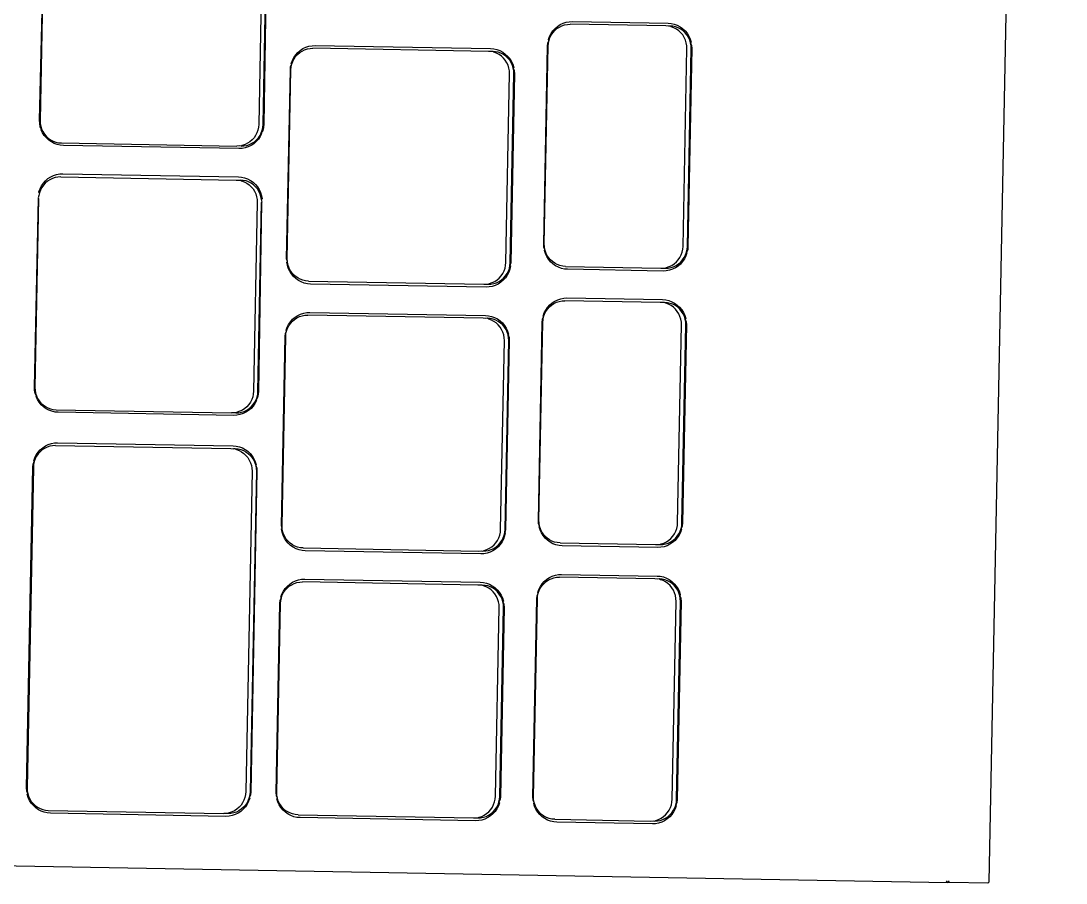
# Model space of a CAD drawing. Header units: millimetres. Extents: x 44692 to 172587, y -26854 to 14445.
# Drawn here: x 72443.2 to 72508.5, y -20819.4 to -20765.5 of the extents above; entities that cross this region are included whole.
import ezdxf

# ---------------------------------------------------------------- set-up
doc = ezdxf.new("R2010")
doc.units = ezdxf.units.MM
doc.header["$LTSCALE"] = 100
doc.layers.add('Muebles', color=112, linetype='Continuous')

msp = doc.modelspace()

# ---------------------------------------------------------------- linework, layer by layer
at = {"layer": 'Muebles'}
for p, q in [((72503.703, -20819.274), (72508.509, -20572.711)), ((72444.355, -20771.688), (72444.62, -20759.897)), ((72444.62, -20759.897), (72444.39, -20771.703)), ((72458.284, -20760.138), (72458.054, -20771.944)), ((72458.327, -20771.948), (72458.557, -20760.143)), ((72458.557, -20760.143), (72458.362, -20771.935)), ((72476.436, -20766.211), (72476.555, -20766.076)), ((72476.438, -20766.102), (72476.573, -20765.951)), ((72476.555, -20766.076), (72476.691, -20765.959)), ((72476.573, -20765.951), (72476.725, -20765.819)), ((72476.691, -20765.959), (72476.84, -20765.861)), ((72476.725, -20765.819), (72476.893, -20765.708)), ((72476.84, -20765.861), (72477, -20765.783)), ((72476.893, -20765.708), (72477.074, -20765.621)), ((72477, -20765.783), (72477.168, -20765.728)), ((72477.074, -20765.621), (72477.264, -20765.558)), ((72477.168, -20765.728), (72477.342, -20765.696)), ((72477.264, -20765.558), (72477.46, -20765.522)), ((72477.342, -20765.696), (72477.519, -20765.687)), ((72477.46, -20765.522), (72477.653, -20765.512)), ((72483.484, -20765.792), (72477.519, -20765.687)), ((72477.653, -20765.512), (72483.63, -20765.618)), ((72483.66, -20765.807), (72483.484, -20765.792)), ((72483.63, -20765.618), (72483.823, -20765.634)), ((72483.757, -20765.797), (72483.66, -20765.807)), ((72483.933, -20765.812), (72483.757, -20765.797)), ((72483.833, -20765.846), (72483.757, -20765.797)), ((72483.823, -20765.634), (72484.017, -20765.678)), ((72483.999, -20765.907), (72483.833, -20765.846)), ((72484.106, -20765.851), (72483.933, -20765.812)), ((72484.156, -20765.99), (72483.999, -20765.907)), ((72484.017, -20765.678), (72484.205, -20765.747)), ((72484.272, -20765.912), (72484.106, -20765.851)), ((72484.301, -20766.093), (72484.156, -20765.99)), ((72484.205, -20765.747), (72484.382, -20765.84)), ((72484.429, -20765.995), (72484.272, -20765.912)), ((72484.432, -20766.215), (72484.301, -20766.093)), ((72484.382, -20765.84), (72484.545, -20765.957)), ((72484.574, -20766.098), (72484.429, -20765.995)), ((72484.545, -20765.957), (72484.692, -20766.094)), ((72484.705, -20766.22), (72484.574, -20766.098)), ((72484.692, -20766.094), (72484.821, -20766.25)), ((72476.122, -20766.845), (72476.193, -20766.692)), ((72476.155, -20766.869), (72476.193, -20766.692)), ((72476.165, -20766.645), (72476.233, -20766.452)), ((72476.193, -20766.692), (72476.165, -20766.645)), ((72476.193, -20766.692), (72476.254, -20766.521)), ((72476.233, -20766.452), (72476.324, -20766.271)), ((72476.254, -20766.521), (72476.335, -20766.36)), ((72476.324, -20766.271), (72476.438, -20766.102)), ((72476.335, -20766.36), (72476.436, -20766.211)), ((72484.546, -20766.354), (72484.432, -20766.215)), ((72484.641, -20766.506), (72484.546, -20766.354)), ((72484.716, -20766.67), (72484.641, -20766.506)), ((72484.819, -20766.359), (72484.705, -20766.22)), ((72484.77, -20766.843), (72484.716, -20766.67)), ((72484.914, -20766.511), (72484.819, -20766.359)), ((72484.821, -20766.25), (72484.928, -20766.422)), ((72484.989, -20766.675), (72484.914, -20766.511)), ((72484.928, -20766.422), (72485.013, -20766.607)), ((72485.043, -20766.848), (72484.989, -20766.675)), ((72485.013, -20766.607), (72485.073, -20766.802)), ((72460.495, -20767.447), (72460.647, -20767.316)), ((72460.612, -20767.453), (72460.761, -20767.356)), ((72460.647, -20767.316), (72460.815, -20767.207)), ((72460.761, -20767.356), (72460.921, -20767.279)), ((72460.815, -20767.207), (72460.996, -20767.121)), ((72460.921, -20767.279), (72461.09, -20767.225)), ((72460.996, -20767.121), (72461.185, -20767.059)), ((72461.09, -20767.225), (72461.264, -20767.193)), ((72461.185, -20767.059), (72461.381, -20767.023)), ((72461.264, -20767.193), (72461.44, -20767.184)), ((72461.381, -20767.023), (72461.575, -20767.013)), ((72472.401, -20767.377), (72461.44, -20767.184)), ((72461.575, -20767.013), (72472.546, -20767.207)), ((72472.577, -20767.392), (72472.401, -20767.377)), ((72472.546, -20767.207), (72472.739, -20767.223)), ((72472.674, -20767.382), (72472.577, -20767.392)), ((72472.85, -20767.397), (72472.674, -20767.382)), ((72472.75, -20767.43), (72472.674, -20767.382)), ((72472.739, -20767.223), (72472.934, -20767.266)), ((72473.023, -20767.435), (72472.85, -20767.397)), ((72472.934, -20767.266), (72473.121, -20767.334)), ((72473.121, -20767.334), (72473.298, -20767.427)), ((72475.864, -20779.416), (72476.105, -20767.043)), ((72475.899, -20779.412), (72476.14, -20767.05)), ((72476.105, -20767.043), (72476.122, -20766.845)), ((72476.14, -20767.05), (72476.155, -20766.869)), ((72484.568, -20779.565), (72484.809, -20767.203)), ((72484.801, -20767.022), (72484.77, -20766.843)), ((72484.809, -20767.203), (72484.801, -20767.022)), ((72484.841, -20779.569), (72485.082, -20767.208)), ((72485.117, -20767.202), (72484.876, -20779.575)), ((72485.073, -20766.802), (72485.043, -20766.848)), ((72485.074, -20767.027), (72485.043, -20766.848)), ((72485.043, -20766.848), (72485.108, -20767.004)), ((72485.082, -20767.208), (72485.074, -20767.027)), ((72485.108, -20767.004), (72485.117, -20767.202)), ((72460.086, -20768.136), (72460.154, -20767.945)), ((72460.115, -20768.179), (72460.175, -20768.01)), ((72460.154, -20767.945), (72460.246, -20767.764)), ((72460.175, -20768.01), (72460.256, -20767.85)), ((72460.246, -20767.764), (72460.36, -20767.597)), ((72460.256, -20767.85), (72460.358, -20767.702)), ((72460.358, -20767.702), (72460.477, -20767.569)), ((72460.36, -20767.597), (72460.495, -20767.447)), ((72460.477, -20767.569), (72460.612, -20767.453)), ((72472.916, -20767.491), (72472.75, -20767.43)), ((72473.073, -20767.573), (72472.916, -20767.491)), ((72473.189, -20767.496), (72473.023, -20767.435)), ((72473.218, -20767.676), (72473.073, -20767.573)), ((72473.346, -20767.578), (72473.189, -20767.496)), ((72473.349, -20767.796), (72473.218, -20767.676)), ((72473.298, -20767.427), (72473.461, -20767.543)), ((72473.491, -20767.681), (72473.346, -20767.578)), ((72473.463, -20767.934), (72473.349, -20767.796)), ((72473.461, -20767.543), (72473.608, -20767.679)), ((72473.558, -20768.085), (72473.463, -20767.934)), ((72473.622, -20767.801), (72473.491, -20767.681)), ((72473.608, -20767.679), (72473.737, -20767.833)), ((72473.736, -20767.938), (72473.622, -20767.801)), ((72473.831, -20768.089), (72473.736, -20767.938)), ((72473.737, -20767.833), (72473.845, -20768.004)), ((72473.845, -20768.004), (72473.929, -20768.188)), ((72459.797, -20780.348), (72460.027, -20768.531)), ((72459.832, -20780.339), (72460.062, -20768.533)), ((72460.027, -20768.531), (72460.043, -20768.334)), ((72460.043, -20768.334), (72460.115, -20768.179)), ((72460.062, -20768.533), (72460.077, -20768.354)), ((72460.077, -20768.354), (72460.115, -20768.179)), ((72460.115, -20768.179), (72460.086, -20768.136)), ((72473.633, -20768.247), (72473.558, -20768.085)), ((72473.687, -20768.418), (72473.633, -20768.247)), ((72473.718, -20768.595), (72473.687, -20768.418)), ((72473.726, -20768.774), (72473.718, -20768.595)), ((72473.906, -20768.252), (72473.831, -20768.089)), ((72473.96, -20768.423), (72473.906, -20768.252)), ((72473.929, -20768.188), (72473.99, -20768.381)), ((72473.99, -20768.381), (72473.96, -20768.423)), ((72473.991, -20768.6), (72473.96, -20768.423)), ((72473.96, -20768.423), (72474.025, -20768.581)), ((72473.999, -20768.779), (72473.991, -20768.6)), ((72474.025, -20768.581), (72474.034, -20768.778)), ((72473.496, -20780.58), (72473.726, -20768.774)), ((72473.769, -20780.585), (72473.999, -20768.779)), ((72474.034, -20768.778), (72473.804, -20780.595)), ((72444.364, -20771.885), (72444.355, -20771.688)), ((72444.399, -20772.085), (72444.364, -20771.885)), ((72444.39, -20771.703), (72444.398, -20771.882)), ((72444.398, -20771.882), (72444.429, -20772.059)), ((72458.054, -20771.944), (72458.039, -20772.123)), ((72458.312, -20772.127), (72458.327, -20771.948)), ((72458.362, -20771.935), (72458.346, -20772.131)), ((72444.483, -20772.23), (72444.399, -20772.085)), ((72444.429, -20772.059), (72444.483, -20772.23)), ((72444.46, -20772.278), (72444.483, -20772.23)), ((72444.545, -20772.461), (72444.46, -20772.278)), ((72444.483, -20772.23), (72444.558, -20772.392)), ((72444.652, -20772.632), (72444.545, -20772.461)), ((72444.558, -20772.392), (72444.653, -20772.543)), ((72444.653, -20772.543), (72444.767, -20772.681)), ((72457.86, -20772.627), (72457.758, -20772.775)), ((72457.941, -20772.467), (72457.86, -20772.627)), ((72458.001, -20772.298), (72457.941, -20772.467)), ((72458.039, -20772.123), (72458.001, -20772.298)), ((72458.133, -20772.632), (72458.214, -20772.472)), ((72458.235, -20772.521), (72458.143, -20772.701)), ((72458.214, -20772.472), (72458.274, -20772.303)), ((72458.303, -20772.33), (72458.214, -20772.472)), ((72458.214, -20772.472), (72458.235, -20772.521)), ((72458.274, -20772.303), (72458.312, -20772.127)), ((72458.346, -20772.131), (72458.303, -20772.33)), ((72444.781, -20772.787), (72444.652, -20772.632)), ((72444.767, -20772.681), (72444.898, -20772.801)), ((72444.928, -20772.923), (72444.781, -20772.787)), ((72444.898, -20772.801), (72445.043, -20772.904)), ((72445.092, -20773.038), (72444.928, -20772.923)), ((72445.043, -20772.904), (72445.2, -20772.986)), ((72445.269, -20773.131), (72445.092, -20773.038)), ((72445.2, -20772.986), (72445.366, -20773.047)), ((72445.456, -20773.199), (72445.269, -20773.131)), ((72445.366, -20773.047), (72445.539, -20773.085)), ((72445.65, -20773.242), (72445.456, -20773.199)), ((72445.539, -20773.085), (72445.715, -20773.1)), ((72445.843, -20773.259), (72445.65, -20773.242)), ((72445.715, -20773.1), (72456.676, -20773.293)), ((72456.815, -20773.452), (72445.843, -20773.259)), ((72456.852, -20773.284), (72456.676, -20773.293)), ((72456.949, -20773.298), (72456.852, -20773.284)), ((72457.026, -20773.252), (72456.949, -20773.298)), ((72457.195, -20773.198), (72457.026, -20773.252)), ((72457.125, -20773.289), (72457.299, -20773.257)), ((72457.355, -20773.121), (72457.195, -20773.198)), ((72457.299, -20773.257), (72457.468, -20773.202)), ((72457.504, -20773.024), (72457.355, -20773.121)), ((72457.574, -20773.259), (72457.394, -20773.345)), ((72457.468, -20773.202), (72457.628, -20773.126)), ((72457.639, -20772.908), (72457.504, -20773.024)), ((72457.742, -20773.149), (72457.574, -20773.259)), ((72457.628, -20773.126), (72457.777, -20773.029)), ((72457.758, -20772.775), (72457.639, -20772.908)), ((72457.894, -20773.018), (72457.742, -20773.149)), ((72457.777, -20773.029), (72457.912, -20772.912)), ((72458.029, -20772.868), (72457.894, -20773.018)), ((72457.912, -20772.912), (72458.031, -20772.779)), ((72458.143, -20772.701), (72458.029, -20772.868)), ((72458.031, -20772.779), (72458.133, -20772.632)), ((72457.008, -20773.443), (72456.815, -20773.452)), ((72456.949, -20773.298), (72457.125, -20773.289)), ((72457.204, -20773.407), (72457.008, -20773.443)), ((72457.394, -20773.345), (72457.204, -20773.407)), ((72444.881, -20775.333), (72445.049, -20775.223)), ((72445.049, -20775.223), (72445.229, -20775.137)), ((72445.229, -20775.137), (72445.419, -20775.075)), ((72445.497, -20775.234), (72445.323, -20775.266)), ((72445.419, -20775.075), (72445.615, -20775.039)), ((72445.674, -20775.226), (72445.497, -20775.234)), ((72445.615, -20775.039), (72445.809, -20775.029)), ((72445.674, -20775.226), (72456.634, -20775.419)), ((72445.809, -20775.029), (72456.78, -20775.223)), ((72456.78, -20775.223), (72456.973, -20775.239)), ((72456.973, -20775.239), (72457.167, -20775.282)), ((72444.388, -20775.961), (72444.48, -20775.78)), ((72444.49, -20775.892), (72444.408, -20776.051)), ((72444.48, -20775.78), (72444.594, -20775.613)), ((72444.591, -20775.744), (72444.49, -20775.892)), ((72444.71, -20775.611), (72444.591, -20775.744)), ((72444.594, -20775.613), (72444.729, -20775.463)), ((72444.845, -20775.495), (72444.71, -20775.611)), ((72444.729, -20775.463), (72444.881, -20775.333)), ((72444.994, -20775.398), (72444.845, -20775.495)), ((72445.154, -20775.321), (72444.994, -20775.398)), ((72445.323, -20775.266), (72445.154, -20775.321)), ((72456.634, -20775.419), (72456.81, -20775.434)), ((72456.81, -20775.434), (72456.907, -20775.424)), ((72457.083, -20775.439), (72456.907, -20775.424)), ((72456.907, -20775.424), (72456.983, -20775.472)), ((72456.983, -20775.472), (72457.149, -20775.533)), ((72457.256, -20775.477), (72457.083, -20775.439)), ((72457.149, -20775.533), (72457.306, -20775.615)), ((72457.167, -20775.282), (72457.355, -20775.351)), ((72457.422, -20775.537), (72457.256, -20775.477)), ((72457.306, -20775.615), (72457.451, -20775.717)), ((72457.355, -20775.351), (72457.531, -20775.443)), ((72457.579, -20775.62), (72457.422, -20775.537)), ((72457.451, -20775.717), (72457.582, -20775.838)), ((72457.531, -20775.443), (72457.695, -20775.559)), ((72457.725, -20775.722), (72457.579, -20775.62)), ((72457.582, -20775.838), (72457.696, -20775.975)), ((72457.695, -20775.559), (72457.842, -20775.695)), ((72457.855, -20775.843), (72457.725, -20775.722)), ((72457.842, -20775.695), (72457.971, -20775.849)), ((72457.969, -20775.98), (72457.855, -20775.843)), ((72457.971, -20775.849), (72458.078, -20776.02)), ((72444.31, -20776.396), (72444.261, -20776.541)), ((72444.261, -20776.541), (72444.295, -20776.575)), ((72444.348, -20776.22), (72444.31, -20776.396)), ((72444.318, -20776.157), (72444.388, -20775.961)), ((72444.348, -20776.22), (72444.318, -20776.157)), ((72444.408, -20776.051), (72444.348, -20776.22)), ((72457.696, -20775.975), (72457.791, -20776.126)), ((72457.791, -20776.126), (72457.866, -20776.289)), ((72457.866, -20776.289), (72457.92, -20776.46)), ((72457.92, -20776.46), (72457.951, -20776.637)), ((72458.064, -20776.131), (72457.969, -20775.98)), ((72458.139, -20776.293), (72458.064, -20776.131)), ((72458.078, -20776.02), (72458.163, -20776.204)), ((72458.193, -20776.465), (72458.139, -20776.293)), ((72458.163, -20776.204), (72458.224, -20776.397)), ((72458.224, -20776.641), (72458.193, -20776.465)), ((72458.224, -20776.397), (72458.259, -20776.597)), ((72444.03, -20788.364), (72444.295, -20776.575)), ((72444.295, -20776.575), (72444.065, -20788.38)), ((72457.959, -20776.816), (72457.729, -20788.621)), ((72457.951, -20776.637), (72457.959, -20776.816)), ((72458.002, -20788.626), (72458.232, -20776.821)), ((72458.232, -20776.821), (72458.037, -20788.611)), ((72458.259, -20776.597), (72458.224, -20776.641)), ((72458.268, -20776.794), (72458.224, -20776.641)), ((72458.232, -20776.821), (72458.268, -20776.794)), ((72475.873, -20779.615), (72475.864, -20779.416)), ((72475.938, -20779.771), (72475.873, -20779.615)), ((72475.907, -20779.593), (72475.899, -20779.412)), ((72475.938, -20779.771), (72475.907, -20779.593)), ((72475.908, -20779.816), (72475.938, -20779.771)), ((72475.968, -20780.011), (72475.908, -20779.816)), ((72475.992, -20779.944), (72475.938, -20779.771)), ((72484.515, -20779.923), (72484.553, -20779.745)), ((72484.553, -20779.745), (72484.568, -20779.565)), ((72484.788, -20779.928), (72484.826, -20779.75)), ((72484.859, -20779.774), (72484.788, -20779.928)), ((72484.826, -20779.75), (72484.841, -20779.569)), ((72484.876, -20779.575), (72484.859, -20779.774)), ((72459.84, -20780.518), (72459.797, -20780.348)), ((72459.84, -20780.518), (72459.832, -20780.339)), ((72476.053, -20780.196), (72475.968, -20780.011)), ((72476.067, -20780.108), (72475.992, -20779.944)), ((72476.16, -20780.368), (72476.053, -20780.196)), ((72476.162, -20780.261), (72476.067, -20780.108)), ((72476.289, -20780.524), (72476.16, -20780.368)), ((72476.276, -20780.399), (72476.162, -20780.261)), ((72476.407, -20780.521), (72476.276, -20780.399)), ((72484.153, -20780.538), (72484.272, -20780.404)), ((72484.272, -20780.404), (72484.373, -20780.255)), ((72484.373, -20780.255), (72484.455, -20780.094)), ((72484.426, -20780.543), (72484.545, -20780.409)), ((72484.455, -20780.094), (72484.515, -20779.923)), ((72484.657, -20780.348), (72484.543, -20780.516)), ((72484.545, -20780.409), (72484.646, -20780.26)), ((72484.646, -20780.26), (72484.728, -20780.098)), ((72484.749, -20780.166), (72484.657, -20780.348)), ((72484.728, -20780.098), (72484.788, -20779.928)), ((72484.816, -20779.974), (72484.749, -20780.166)), ((72484.788, -20779.928), (72484.816, -20779.974)), ((72459.805, -20780.545), (72459.84, -20780.518)), ((72459.841, -20780.745), (72459.805, -20780.545)), ((72459.871, -20780.695), (72459.84, -20780.518)), ((72459.901, -20780.938), (72459.841, -20780.745)), ((72459.925, -20780.866), (72459.871, -20780.695)), ((72459.986, -20781.121), (72459.901, -20780.938)), ((72460, -20781.029), (72459.925, -20780.866)), ((72460.093, -20781.292), (72459.986, -20781.121)), ((72460.095, -20781.18), (72460, -20781.029)), ((72473.301, -20781.263), (72473.383, -20781.104)), ((72473.383, -20781.104), (72473.443, -20780.934)), ((72473.443, -20780.934), (72473.481, -20780.759)), ((72473.481, -20780.759), (72473.496, -20780.58)), ((72473.574, -20781.268), (72473.656, -20781.108)), ((72473.656, -20781.108), (72473.716, -20780.939)), ((72473.744, -20780.99), (72473.676, -20781.181)), ((72473.716, -20780.939), (72473.754, -20780.764)), ((72473.787, -20780.791), (72473.744, -20780.99)), ((72473.754, -20780.764), (72473.769, -20780.585)), ((72473.804, -20780.595), (72473.754, -20780.764)), ((72473.754, -20780.764), (72473.787, -20780.791)), ((72476.436, -20780.662), (72476.289, -20780.524)), ((72476.552, -20780.625), (72476.407, -20780.521)), ((72476.6, -20780.779), (72476.436, -20780.662)), ((72476.709, -20780.708), (72476.552, -20780.625)), ((72476.777, -20780.872), (72476.6, -20780.779)), ((72476.875, -20780.769), (72476.709, -20780.708)), ((72476.964, -20780.941), (72476.777, -20780.872)), ((72477.048, -20780.807), (72476.875, -20780.769)), ((72477.159, -20780.984), (72476.964, -20780.941)), ((72477.224, -20780.822), (72477.048, -20780.807)), ((72477.352, -20781.001), (72477.159, -20780.984)), ((72477.224, -20780.822), (72483.189, -20780.928)), ((72483.328, -20781.106), (72477.352, -20781.001)), ((72483.189, -20780.928), (72483.366, -20780.919)), ((72483.521, -20781.097), (72483.328, -20781.106)), ((72483.366, -20780.919), (72483.462, -20780.932)), ((72483.462, -20780.932), (72483.54, -20780.887)), ((72483.462, -20780.932), (72483.639, -20780.924)), ((72483.717, -20781.06), (72483.521, -20781.097)), ((72483.54, -20780.887), (72483.708, -20780.831)), ((72483.639, -20780.924), (72483.813, -20780.891)), ((72483.708, -20780.831), (72483.869, -20780.754)), ((72483.907, -20780.998), (72483.717, -20781.06)), ((72483.813, -20780.891), (72483.981, -20780.836)), ((72483.869, -20780.754), (72484.018, -20780.656)), ((72484.088, -20780.911), (72483.907, -20780.998)), ((72483.981, -20780.836), (72484.142, -20780.759)), ((72484.018, -20780.656), (72484.153, -20780.538)), ((72484.256, -20780.8), (72484.088, -20780.911)), ((72484.142, -20780.759), (72484.291, -20780.66)), ((72484.408, -20780.668), (72484.256, -20780.8)), ((72484.291, -20780.66), (72484.426, -20780.543)), ((72484.543, -20780.516), (72484.408, -20780.668)), ((72460.222, -20781.447), (72460.093, -20781.292)), ((72460.209, -20781.317), (72460.095, -20781.18)), ((72460.339, -20781.438), (72460.209, -20781.317)), ((72460.369, -20781.583), (72460.222, -20781.447)), ((72460.485, -20781.54), (72460.339, -20781.438)), ((72460.533, -20781.698), (72460.369, -20781.583)), ((72460.642, -20781.622), (72460.485, -20781.54)), ((72460.71, -20781.791), (72460.533, -20781.698)), ((72460.808, -20781.683), (72460.642, -20781.622)), ((72460.981, -20781.721), (72460.808, -20781.683)), ((72461.157, -20781.736), (72460.981, -20781.721)), ((72461.157, -20781.736), (72472.117, -20781.929)), ((72472.637, -20781.834), (72472.797, -20781.757)), ((72472.797, -20781.757), (72472.946, -20781.66)), ((72472.91, -20781.839), (72473.07, -20781.762)), ((72472.946, -20781.66), (72473.081, -20781.544)), ((72473.07, -20781.762), (72473.219, -20781.665)), ((72473.081, -20781.544), (72473.2, -20781.411)), ((72473.336, -20781.678), (72473.183, -20781.809)), ((72473.2, -20781.411), (72473.301, -20781.263)), ((72473.219, -20781.665), (72473.354, -20781.549)), ((72473.47, -20781.528), (72473.336, -20781.678)), ((72473.354, -20781.549), (72473.473, -20781.416)), ((72473.584, -20781.361), (72473.47, -20781.528)), ((72473.473, -20781.416), (72473.574, -20781.268)), ((72473.676, -20781.181), (72473.584, -20781.361)), ((72460.897, -20781.859), (72460.71, -20781.791)), ((72461.091, -20781.902), (72460.897, -20781.859)), ((72461.284, -20781.918), (72461.091, -20781.902)), ((72472.256, -20782.112), (72461.284, -20781.918)), ((72472.117, -20781.929), (72472.294, -20781.921)), ((72472.449, -20782.103), (72472.256, -20782.112)), ((72472.294, -20781.921), (72472.39, -20781.934)), ((72472.39, -20781.934), (72472.468, -20781.889)), ((72472.39, -20781.934), (72472.567, -20781.925)), ((72472.645, -20782.067), (72472.449, -20782.103)), ((72472.468, -20781.889), (72472.637, -20781.834)), ((72472.567, -20781.925), (72472.741, -20781.893)), ((72472.835, -20782.005), (72472.645, -20782.067)), ((72472.741, -20781.893), (72472.91, -20781.839)), ((72473.015, -20781.918), (72472.835, -20782.005)), ((72473.183, -20781.809), (72473.015, -20781.918)), ((72476.389, -20783.095), (72476.557, -20782.984)), ((72476.503, -20783.137), (72476.663, -20783.06)), ((72476.557, -20782.984), (72476.737, -20782.897)), ((72476.663, -20783.06), (72476.832, -20783.004)), ((72476.737, -20782.897), (72476.927, -20782.835)), ((72476.832, -20783.004), (72477.006, -20782.972)), ((72476.927, -20782.835), (72477.123, -20782.798)), ((72477.006, -20782.972), (72477.182, -20782.963)), ((72477.123, -20782.798), (72477.317, -20782.789)), ((72483.147, -20783.068), (72477.182, -20782.963)), ((72477.317, -20782.789), (72483.293, -20782.894)), ((72483.324, -20783.083), (72483.147, -20783.068)), ((72483.293, -20782.894), (72483.486, -20782.91)), ((72483.42, -20783.073), (72483.324, -20783.083)), ((72483.597, -20783.088), (72483.42, -20783.073)), ((72483.496, -20783.122), (72483.42, -20783.073)), ((72483.486, -20782.91), (72483.681, -20782.954)), ((72483.681, -20782.954), (72483.868, -20783.023)), ((72483.868, -20783.023), (72484.045, -20783.116)), ((72460.671, -20783.797), (72460.86, -20783.735)), ((72460.86, -20783.735), (72461.056, -20783.699)), ((72461.056, -20783.699), (72461.25, -20783.689)), ((72461.25, -20783.689), (72472.221, -20783.883)), ((72475.828, -20783.921), (72475.896, -20783.729)), ((72475.896, -20783.729), (72475.988, -20783.547)), ((72475.917, -20783.797), (72475.998, -20783.636)), ((72475.988, -20783.547), (72476.102, -20783.379)), ((72475.998, -20783.636), (72476.099, -20783.487)), ((72476.099, -20783.487), (72476.219, -20783.352)), ((72476.102, -20783.379), (72476.236, -20783.227)), ((72476.219, -20783.352), (72476.354, -20783.235)), ((72476.236, -20783.227), (72476.389, -20783.095)), ((72476.354, -20783.235), (72476.503, -20783.137)), ((72483.663, -20783.183), (72483.496, -20783.122)), ((72483.769, -20783.127), (72483.597, -20783.088)), ((72483.82, -20783.266), (72483.663, -20783.183)), ((72483.936, -20783.188), (72483.769, -20783.127)), ((72483.965, -20783.369), (72483.82, -20783.266)), ((72484.093, -20783.271), (72483.936, -20783.188)), ((72484.095, -20783.491), (72483.965, -20783.369)), ((72484.045, -20783.116), (72484.208, -20783.233)), ((72484.238, -20783.374), (72484.093, -20783.271)), ((72484.209, -20783.63), (72484.095, -20783.491)), ((72484.208, -20783.233), (72484.356, -20783.37)), ((72484.304, -20783.782), (72484.209, -20783.63)), ((72484.368, -20783.496), (72484.238, -20783.374)), ((72484.356, -20783.37), (72484.484, -20783.527)), ((72484.482, -20783.635), (72484.368, -20783.496)), ((72484.577, -20783.787), (72484.482, -20783.635)), ((72484.484, -20783.527), (72484.591, -20783.699)), ((72484.591, -20783.699), (72484.676, -20783.884)), ((72459.921, -20784.44), (72460.035, -20784.273)), ((72459.931, -20784.528), (72460.033, -20784.38)), ((72460.033, -20784.38), (72460.152, -20784.247)), ((72460.035, -20784.273), (72460.17, -20784.123)), ((72460.152, -20784.247), (72460.287, -20784.131)), ((72460.17, -20784.123), (72460.322, -20783.992)), ((72460.287, -20784.131), (72460.436, -20784.034)), ((72460.322, -20783.992), (72460.49, -20783.883)), ((72460.436, -20784.034), (72460.596, -20783.957)), ((72460.49, -20783.883), (72460.671, -20783.797)), ((72460.596, -20783.957), (72460.765, -20783.902)), ((72460.765, -20783.902), (72460.939, -20783.87)), ((72460.939, -20783.87), (72461.115, -20783.862)), ((72472.076, -20784.055), (72461.115, -20783.862)), ((72472.252, -20784.07), (72472.076, -20784.055)), ((72472.221, -20783.883), (72472.414, -20783.899)), ((72472.349, -20784.06), (72472.252, -20784.07)), ((72472.525, -20784.075), (72472.349, -20784.06)), ((72472.425, -20784.108), (72472.349, -20784.06)), ((72472.414, -20783.899), (72472.608, -20783.942)), ((72472.591, -20784.169), (72472.425, -20784.108)), ((72472.698, -20784.113), (72472.525, -20784.075)), ((72472.748, -20784.251), (72472.591, -20784.169)), ((72472.608, -20783.942), (72472.796, -20784.01)), ((72472.864, -20784.174), (72472.698, -20784.113)), ((72472.893, -20784.353), (72472.748, -20784.251)), ((72472.796, -20784.01), (72472.973, -20784.103)), ((72473.021, -20784.256), (72472.864, -20784.174)), ((72473.024, -20784.474), (72472.893, -20784.353)), ((72472.973, -20784.103), (72473.136, -20784.218)), ((72473.166, -20784.358), (72473.021, -20784.256)), ((72473.136, -20784.218), (72473.283, -20784.355)), ((72473.297, -20784.479), (72473.166, -20784.358)), ((72473.283, -20784.355), (72473.412, -20784.509)), ((72475.527, -20796.693), (72475.769, -20784.32)), ((72475.563, -20796.688), (72475.804, -20784.326)), ((72475.769, -20784.32), (72475.785, -20784.121)), ((72475.785, -20784.121), (72475.857, -20783.968)), ((72475.804, -20784.326), (72475.819, -20784.145)), ((72475.819, -20784.145), (72475.857, -20783.968)), ((72475.857, -20783.968), (72475.828, -20783.921)), ((72475.857, -20783.968), (72475.917, -20783.797)), ((72484.379, -20783.946), (72484.304, -20783.782)), ((72484.433, -20784.119), (72484.379, -20783.946)), ((72484.464, -20784.298), (72484.433, -20784.119)), ((72484.472, -20784.479), (72484.464, -20784.298)), ((72484.653, -20783.951), (72484.577, -20783.787)), ((72484.706, -20784.124), (72484.653, -20783.951)), ((72484.676, -20783.884), (72484.736, -20784.078)), ((72484.736, -20784.078), (72484.706, -20784.124)), ((72484.737, -20784.303), (72484.706, -20784.124)), ((72484.706, -20784.124), (72484.771, -20784.28)), ((72484.745, -20784.484), (72484.737, -20784.303)), ((72484.771, -20784.28), (72484.78, -20784.478)), ((72459.702, -20785.207), (72459.718, -20785.01)), ((72459.718, -20785.01), (72459.79, -20784.857)), ((72459.737, -20785.211), (72459.752, -20785.032)), ((72459.752, -20785.032), (72459.79, -20784.857)), ((72459.761, -20784.812), (72459.829, -20784.62)), ((72459.79, -20784.857), (72459.761, -20784.812)), ((72459.79, -20784.857), (72459.85, -20784.688)), ((72459.829, -20784.62), (72459.921, -20784.44)), ((72459.85, -20784.688), (72459.931, -20784.528)), ((72473.138, -20784.611), (72473.024, -20784.474)), ((72473.233, -20784.762), (72473.138, -20784.611)), ((72473.308, -20784.925), (72473.233, -20784.762)), ((72473.411, -20784.616), (72473.297, -20784.479)), ((72473.362, -20785.096), (72473.308, -20784.925)), ((72473.506, -20784.767), (72473.411, -20784.616)), ((72473.412, -20784.509), (72473.52, -20784.68)), ((72473.581, -20784.93), (72473.506, -20784.767)), ((72473.52, -20784.68), (72473.604, -20784.863)), ((72473.635, -20785.101), (72473.581, -20784.93)), ((72473.604, -20784.863), (72473.665, -20785.057)), ((72484.231, -20796.841), (72484.472, -20784.479)), ((72484.504, -20796.845), (72484.745, -20784.484)), ((72484.78, -20784.478), (72484.539, -20796.852)), ((72459.472, -20797.024), (72459.702, -20785.207)), ((72459.507, -20797.017), (72459.737, -20785.211)), ((72473.171, -20797.258), (72473.401, -20785.452)), ((72473.393, -20785.273), (72473.362, -20785.096)), ((72473.401, -20785.452), (72473.393, -20785.273)), ((72473.444, -20797.262), (72473.674, -20785.457)), ((72473.709, -20785.454), (72473.479, -20797.271)), ((72473.665, -20785.057), (72473.635, -20785.101)), ((72473.666, -20785.278), (72473.635, -20785.101)), ((72473.635, -20785.101), (72473.7, -20785.257)), ((72473.674, -20785.457), (72473.666, -20785.278)), ((72473.7, -20785.257), (72473.709, -20785.454)), ((72444.039, -20788.561), (72444.03, -20788.364)), ((72444.074, -20788.761), (72444.039, -20788.561)), ((72444.065, -20788.38), (72444.073, -20788.56)), ((72444.073, -20788.56), (72444.104, -20788.737)), ((72444.158, -20788.908), (72444.074, -20788.761)), ((72444.104, -20788.737), (72444.158, -20788.908)), ((72444.135, -20788.954), (72444.158, -20788.908)), ((72444.22, -20789.137), (72444.135, -20788.954)), ((72444.158, -20788.908), (72444.233, -20789.07)), ((72457.714, -20788.8), (72457.676, -20788.976)), ((72457.729, -20788.621), (72457.714, -20788.8)), ((72457.949, -20788.981), (72457.987, -20788.805)), ((72458.021, -20788.807), (72457.978, -20789.006)), ((72457.987, -20788.805), (72458.002, -20788.626)), ((72458.037, -20788.611), (72458.021, -20788.807)), ((72444.327, -20789.308), (72444.22, -20789.137)), ((72444.233, -20789.07), (72444.328, -20789.221)), ((72444.456, -20789.463), (72444.327, -20789.308)), ((72444.328, -20789.221), (72444.442, -20789.358)), ((72444.442, -20789.358), (72444.573, -20789.479)), ((72444.603, -20789.599), (72444.456, -20789.463)), ((72444.573, -20789.479), (72444.718, -20789.582)), ((72444.767, -20789.714), (72444.603, -20789.599)), ((72444.718, -20789.582), (72444.875, -20789.664)), ((72457.314, -20789.585), (72457.179, -20789.701)), ((72457.433, -20789.452), (72457.314, -20789.585)), ((72457.534, -20789.305), (72457.433, -20789.452)), ((72457.452, -20789.706), (72457.587, -20789.59)), ((72457.616, -20789.145), (72457.534, -20789.305)), ((72457.704, -20789.544), (72457.569, -20789.694)), ((72457.587, -20789.59), (72457.706, -20789.457)), ((72457.676, -20788.976), (72457.616, -20789.145)), ((72457.818, -20789.377), (72457.704, -20789.544)), ((72457.706, -20789.457), (72457.808, -20789.31)), ((72457.808, -20789.31), (72457.889, -20789.15)), ((72457.91, -20789.197), (72457.818, -20789.377)), ((72457.889, -20789.15), (72457.949, -20788.981)), ((72457.978, -20789.006), (72457.889, -20789.15)), ((72457.889, -20789.15), (72457.91, -20789.197)), ((72444.944, -20789.807), (72444.767, -20789.714)), ((72444.875, -20789.664), (72445.041, -20789.724)), ((72445.131, -20789.875), (72444.944, -20789.807)), ((72445.041, -20789.724), (72445.214, -20789.763)), ((72445.325, -20789.918), (72445.131, -20789.875)), ((72445.214, -20789.763), (72445.39, -20789.777)), ((72445.518, -20789.934), (72445.325, -20789.918)), ((72445.39, -20789.777), (72456.35, -20789.971)), ((72456.49, -20790.128), (72445.518, -20789.934)), ((72456.527, -20789.962), (72456.35, -20789.971)), ((72456.683, -20790.119), (72456.49, -20790.128)), ((72456.624, -20789.976), (72456.527, -20789.962)), ((72456.701, -20789.93), (72456.624, -20789.976)), ((72456.624, -20789.976), (72456.8, -20789.967)), ((72456.879, -20790.083), (72456.683, -20790.119)), ((72456.87, -20789.875), (72456.701, -20789.93)), ((72456.8, -20789.967), (72456.974, -20789.935)), ((72457.03, -20789.799), (72456.87, -20789.875)), ((72457.069, -20790.021), (72456.879, -20790.083)), ((72456.974, -20789.935), (72457.143, -20789.88)), ((72457.179, -20789.701), (72457.03, -20789.799)), ((72457.249, -20789.934), (72457.069, -20790.021)), ((72457.143, -20789.88), (72457.303, -20789.804)), ((72457.417, -20789.825), (72457.249, -20789.934)), ((72457.303, -20789.804), (72457.452, -20789.706)), ((72457.569, -20789.694), (72457.417, -20789.825)), ((72444.4, -20792.279), (72444.553, -20792.147)), ((72444.667, -20792.189), (72444.518, -20792.287)), ((72444.553, -20792.147), (72444.721, -20792.037)), ((72444.827, -20792.112), (72444.667, -20792.189)), ((72444.721, -20792.037), (72444.901, -20791.949)), ((72444.996, -20792.056), (72444.827, -20792.112)), ((72444.901, -20791.949), (72445.091, -20791.887)), ((72445.17, -20792.024), (72444.996, -20792.056)), ((72445.091, -20791.887), (72445.287, -20791.851)), ((72445.346, -20792.015), (72445.17, -20792.024)), ((72445.287, -20791.851), (72445.481, -20791.841)), ((72445.346, -20792.015), (72456.307, -20792.209)), ((72445.481, -20791.841), (72456.452, -20792.034)), ((72456.307, -20792.209), (72456.483, -20792.224)), ((72456.452, -20792.034), (72456.645, -20792.051)), ((72456.58, -20792.213), (72456.483, -20792.224)), ((72456.58, -20792.213), (72456.756, -20792.228)), ((72456.58, -20792.213), (72456.656, -20792.262)), ((72456.645, -20792.051), (72456.84, -20792.094)), ((72456.84, -20792.094), (72457.027, -20792.163)), ((72457.027, -20792.163), (72457.204, -20792.257)), ((72443.992, -20792.974), (72444.06, -20792.781)), ((72444.081, -20792.849), (72444.021, -20793.02)), ((72444.06, -20792.781), (72444.152, -20792.599)), ((72444.162, -20792.688), (72444.081, -20792.849)), ((72444.152, -20792.599), (72444.266, -20792.431)), ((72444.264, -20792.539), (72444.162, -20792.688)), ((72444.383, -20792.405), (72444.264, -20792.539)), ((72444.266, -20792.431), (72444.4, -20792.279)), ((72444.518, -20792.287), (72444.383, -20792.405)), ((72456.656, -20792.262), (72456.822, -20792.323)), ((72456.756, -20792.228), (72456.929, -20792.267)), ((72456.822, -20792.323), (72456.979, -20792.406)), ((72456.929, -20792.267), (72457.095, -20792.328)), ((72456.979, -20792.406), (72457.124, -20792.51)), ((72457.095, -20792.328), (72457.252, -20792.411)), ((72457.124, -20792.51), (72457.255, -20792.632)), ((72457.204, -20792.257), (72457.368, -20792.373)), ((72457.252, -20792.411), (72457.397, -20792.514)), ((72457.255, -20792.632), (72457.369, -20792.77)), ((72457.368, -20792.373), (72457.515, -20792.511)), ((72457.369, -20792.77), (72457.464, -20792.923)), ((72457.397, -20792.514), (72457.528, -20792.636)), ((72457.515, -20792.511), (72457.644, -20792.667)), ((72457.528, -20792.636), (72457.642, -20792.775)), ((72457.642, -20792.775), (72457.737, -20792.927)), ((72457.644, -20792.667), (72457.751, -20792.839)), ((72457.751, -20792.839), (72457.836, -20793.024)), ((72443.542, -20813.411), (72443.933, -20793.372)), ((72443.968, -20793.378), (72443.577, -20813.405)), ((72443.933, -20793.372), (72443.949, -20793.174)), ((72443.949, -20793.174), (72444.021, -20793.02)), ((72443.983, -20793.197), (72443.968, -20793.378)), ((72444.021, -20793.02), (72443.983, -20793.197)), ((72444.021, -20793.02), (72443.992, -20792.974)), ((72457.464, -20792.923), (72457.539, -20793.087)), ((72457.539, -20793.087), (72457.592, -20793.26)), ((72457.592, -20793.26), (72457.623, -20793.438)), ((72457.623, -20793.438), (72457.632, -20793.619)), ((72457.737, -20792.927), (72457.812, -20793.092)), ((72457.812, -20793.092), (72457.866, -20793.264)), ((72457.836, -20793.024), (72457.896, -20793.219)), ((72457.896, -20793.219), (72457.866, -20793.264)), ((72457.866, -20793.264), (72457.897, -20793.443)), ((72457.866, -20793.264), (72457.931, -20793.42)), ((72457.897, -20793.443), (72457.905, -20793.624)), ((72457.931, -20793.42), (72457.94, -20793.619)), ((72457.632, -20793.619), (72457.241, -20813.646)), ((72457.905, -20793.624), (72457.514, -20813.651)), ((72457.94, -20793.619), (72457.549, -20813.658)), ((72475.536, -20796.891), (72475.527, -20796.693)), ((72475.571, -20796.869), (72475.563, -20796.688)), ((72459.515, -20797.196), (72459.472, -20797.024)), ((72459.48, -20797.221), (72459.515, -20797.196)), ((72459.516, -20797.42), (72459.48, -20797.221)), ((72459.515, -20797.196), (72459.507, -20797.017)), ((72459.546, -20797.373), (72459.515, -20797.196)), ((72459.576, -20797.614), (72459.516, -20797.42)), ((72459.599, -20797.544), (72459.546, -20797.373)), ((72473.118, -20797.612), (72473.156, -20797.437)), ((72473.156, -20797.437), (72473.171, -20797.258)), ((72473.391, -20797.617), (72473.429, -20797.441)), ((72473.429, -20797.441), (72473.444, -20797.262)), ((72473.479, -20797.271), (72473.429, -20797.441)), ((72473.429, -20797.441), (72473.462, -20797.467)), ((72475.602, -20797.047), (72475.536, -20796.891)), ((72475.602, -20797.047), (72475.571, -20796.869)), ((72475.571, -20797.093), (72475.602, -20797.047)), ((72475.632, -20797.288), (72475.571, -20797.093)), ((72475.655, -20797.22), (72475.602, -20797.047)), ((72475.716, -20797.473), (72475.632, -20797.288)), ((72475.73, -20797.384), (72475.655, -20797.22)), ((72475.826, -20797.537), (72475.73, -20797.384)), ((72484.036, -20797.531), (72484.118, -20797.37)), ((72484.118, -20797.37), (72484.178, -20797.199)), ((72484.178, -20797.199), (72484.216, -20797.021)), ((72484.216, -20797.021), (72484.231, -20796.841)), ((72484.31, -20797.536), (72484.391, -20797.374)), ((72484.412, -20797.442), (72484.32, -20797.624)), ((72484.391, -20797.374), (72484.451, -20797.204)), ((72484.48, -20797.25), (72484.412, -20797.442)), ((72484.451, -20797.204), (72484.489, -20797.026)), ((72484.523, -20797.05), (72484.451, -20797.204)), ((72484.451, -20797.204), (72484.48, -20797.25)), ((72484.489, -20797.026), (72484.504, -20796.845)), ((72484.539, -20796.852), (72484.523, -20797.05)), ((72459.661, -20797.797), (72459.576, -20797.614)), ((72459.674, -20797.706), (72459.599, -20797.544)), ((72459.768, -20797.968), (72459.661, -20797.797)), ((72459.77, -20797.857), (72459.674, -20797.706)), ((72459.897, -20798.123), (72459.768, -20797.968)), ((72459.884, -20797.995), (72459.77, -20797.857)), ((72460.014, -20798.115), (72459.884, -20797.995)), ((72472.756, -20798.222), (72472.875, -20798.089)), ((72472.875, -20798.089), (72472.976, -20797.941)), ((72472.976, -20797.941), (72473.057, -20797.781)), ((72473.029, -20798.227), (72473.148, -20798.094)), ((72473.057, -20797.781), (72473.118, -20797.612)), ((72473.259, -20798.037), (72473.145, -20798.204)), ((72473.148, -20798.094), (72473.249, -20797.946)), ((72473.249, -20797.946), (72473.33, -20797.786)), ((72473.351, -20797.857), (72473.259, -20798.037)), ((72473.33, -20797.786), (72473.391, -20797.617)), ((72473.419, -20797.666), (72473.351, -20797.857)), ((72473.462, -20797.467), (72473.419, -20797.666)), ((72475.824, -20797.645), (72475.716, -20797.473)), ((72475.952, -20797.801), (72475.824, -20797.645)), ((72475.939, -20797.675), (72475.826, -20797.537)), ((72476.07, -20797.797), (72475.939, -20797.675)), ((72476.099, -20797.938), (72475.952, -20797.801)), ((72476.215, -20797.901), (72476.07, -20797.797)), ((72476.263, -20798.055), (72476.099, -20797.938)), ((72476.372, -20797.984), (72476.215, -20797.901)), ((72476.44, -20798.148), (72476.263, -20798.055)), ((72476.538, -20798.045), (72476.372, -20797.984)), ((72476.711, -20798.083), (72476.538, -20798.045)), ((72476.887, -20798.098), (72476.711, -20798.083)), ((72476.887, -20798.098), (72482.852, -20798.204)), ((72483.372, -20798.107), (72483.532, -20798.03)), ((72483.532, -20798.03), (72483.681, -20797.932)), ((72483.645, -20798.112), (72483.805, -20798.035)), ((72483.681, -20797.932), (72483.816, -20797.814)), ((72483.919, -20798.076), (72483.751, -20798.187)), ((72483.805, -20798.035), (72483.954, -20797.936)), ((72483.816, -20797.814), (72483.935, -20797.68)), ((72484.072, -20797.944), (72483.919, -20798.076)), ((72483.935, -20797.68), (72484.036, -20797.531)), ((72483.954, -20797.936), (72484.089, -20797.819)), ((72484.206, -20797.792), (72484.072, -20797.944)), ((72484.089, -20797.819), (72484.208, -20797.685)), ((72484.32, -20797.624), (72484.206, -20797.792)), ((72484.208, -20797.685), (72484.31, -20797.536)), ((72460.044, -20798.259), (72459.897, -20798.123)), ((72460.159, -20798.218), (72460.014, -20798.115)), ((72460.208, -20798.374), (72460.044, -20798.259)), ((72460.316, -20798.3), (72460.159, -20798.218)), ((72460.385, -20798.467), (72460.208, -20798.374)), ((72460.483, -20798.361), (72460.316, -20798.3)), ((72460.572, -20798.535), (72460.385, -20798.467)), ((72460.655, -20798.399), (72460.483, -20798.361)), ((72460.766, -20798.578), (72460.572, -20798.535)), ((72460.832, -20798.414), (72460.655, -20798.399)), ((72460.959, -20798.594), (72460.766, -20798.578)), ((72460.832, -20798.414), (72471.792, -20798.607)), ((72471.931, -20798.788), (72460.959, -20798.594)), ((72471.792, -20798.607), (72471.969, -20798.598)), ((72471.969, -20798.598), (72472.065, -20798.612)), ((72472.065, -20798.612), (72472.143, -20798.566)), ((72472.065, -20798.612), (72472.242, -20798.603)), ((72472.32, -20798.742), (72472.124, -20798.778)), ((72472.143, -20798.566), (72472.311, -20798.512)), ((72472.242, -20798.603), (72472.416, -20798.571)), ((72472.311, -20798.512), (72472.472, -20798.435)), ((72472.51, -20798.681), (72472.32, -20798.742)), ((72472.416, -20798.571), (72472.584, -20798.516)), ((72472.472, -20798.435), (72472.621, -20798.338)), ((72472.69, -20798.594), (72472.51, -20798.681)), ((72472.584, -20798.516), (72472.745, -20798.44)), ((72472.621, -20798.338), (72472.756, -20798.222)), ((72472.858, -20798.485), (72472.69, -20798.594)), ((72472.745, -20798.44), (72472.894, -20798.343)), ((72473.011, -20798.354), (72472.858, -20798.485)), ((72472.894, -20798.343), (72473.029, -20798.227)), ((72473.145, -20798.204), (72473.011, -20798.354)), ((72476.627, -20798.217), (72476.44, -20798.148)), ((72476.822, -20798.261), (72476.627, -20798.217)), ((72477.015, -20798.277), (72476.822, -20798.261)), ((72482.991, -20798.383), (72477.015, -20798.277)), ((72482.852, -20798.204), (72483.029, -20798.195)), ((72483.184, -20798.373), (72482.991, -20798.383)), ((72483.029, -20798.195), (72483.125, -20798.208)), ((72483.125, -20798.208), (72483.203, -20798.163)), ((72483.125, -20798.208), (72483.302, -20798.2)), ((72483.381, -20798.337), (72483.184, -20798.373)), ((72483.203, -20798.163), (72483.372, -20798.107)), ((72483.302, -20798.2), (72483.476, -20798.167)), ((72483.571, -20798.274), (72483.381, -20798.337)), ((72483.476, -20798.167), (72483.645, -20798.112)), ((72483.751, -20798.187), (72483.571, -20798.274)), ((72472.124, -20798.778), (72471.931, -20798.788)), ((72476.786, -20800.074), (72476.98, -20800.065)), ((72476.98, -20800.065), (72482.956, -20800.17)), ((72459.845, -20800.799), (72459.997, -20800.668)), ((72459.962, -20800.809), (72460.111, -20800.712)), ((72459.997, -20800.668), (72460.165, -20800.559)), ((72460.111, -20800.712), (72460.271, -20800.635)), ((72460.165, -20800.559), (72460.346, -20800.472)), ((72460.271, -20800.635), (72460.439, -20800.58)), ((72460.346, -20800.472), (72460.535, -20800.411)), ((72460.439, -20800.58), (72460.614, -20800.548)), ((72460.535, -20800.411), (72460.731, -20800.375)), ((72460.614, -20800.548), (72460.79, -20800.54)), ((72460.731, -20800.375), (72460.925, -20800.365)), ((72471.751, -20800.733), (72460.79, -20800.54)), ((72460.925, -20800.365), (72471.896, -20800.559)), ((72471.896, -20800.559), (72472.089, -20800.575)), ((72472.089, -20800.575), (72472.283, -20800.618)), ((72472.283, -20800.618), (72472.471, -20800.686)), ((72472.471, -20800.686), (72472.648, -20800.779)), ((72475.651, -20800.823), (72475.765, -20800.655)), ((72475.763, -20800.763), (72475.882, -20800.628)), ((72475.765, -20800.655), (72475.899, -20800.503)), ((72475.882, -20800.628), (72476.017, -20800.511)), ((72475.899, -20800.503), (72476.052, -20800.371)), ((72476.017, -20800.511), (72476.166, -20800.413)), ((72476.052, -20800.371), (72476.22, -20800.261)), ((72476.166, -20800.413), (72476.326, -20800.336)), ((72476.22, -20800.261), (72476.4, -20800.173)), ((72476.326, -20800.336), (72476.495, -20800.28)), ((72476.4, -20800.173), (72476.59, -20800.111)), ((72476.495, -20800.28), (72476.669, -20800.248)), ((72476.59, -20800.111), (72476.786, -20800.074)), ((72476.669, -20800.248), (72476.846, -20800.239)), ((72482.811, -20800.344), (72476.846, -20800.239)), ((72482.987, -20800.359), (72482.811, -20800.344)), ((72482.956, -20800.17), (72483.149, -20800.187)), ((72483.084, -20800.349), (72482.987, -20800.359)), ((72483.26, -20800.364), (72483.084, -20800.349)), ((72483.16, -20800.398), (72483.084, -20800.349)), ((72483.149, -20800.187), (72483.344, -20800.23)), ((72483.326, -20800.459), (72483.16, -20800.398)), ((72483.433, -20800.403), (72483.26, -20800.364)), ((72483.483, -20800.542), (72483.326, -20800.459)), ((72483.344, -20800.23), (72483.531, -20800.299)), ((72483.599, -20800.464), (72483.433, -20800.403)), ((72483.628, -20800.645), (72483.483, -20800.542)), ((72483.531, -20800.299), (72483.708, -20800.393)), ((72483.756, -20800.547), (72483.599, -20800.464)), ((72483.759, -20800.767), (72483.628, -20800.645)), ((72483.708, -20800.393), (72483.872, -20800.509)), ((72483.901, -20800.65), (72483.756, -20800.547)), ((72483.872, -20800.509), (72484.019, -20800.647)), ((72484.032, -20800.772), (72483.901, -20800.65)), ((72484.019, -20800.647), (72484.147, -20800.803)), ((72459.436, -20801.487), (72459.504, -20801.296)), ((72459.465, -20801.534), (72459.525, -20801.365)), ((72459.504, -20801.296), (72459.596, -20801.116)), ((72459.525, -20801.365), (72459.606, -20801.206)), ((72459.596, -20801.116), (72459.71, -20800.949)), ((72459.606, -20801.206), (72459.707, -20801.058)), ((72459.707, -20801.058), (72459.827, -20800.925)), ((72459.71, -20800.949), (72459.845, -20800.799)), ((72459.827, -20800.925), (72459.962, -20800.809)), ((72471.927, -20800.748), (72471.751, -20800.733)), ((72472.024, -20800.738), (72471.927, -20800.748)), ((72472.2, -20800.753), (72472.024, -20800.738)), ((72472.1, -20800.786), (72472.024, -20800.738)), ((72472.266, -20800.847), (72472.1, -20800.786)), ((72472.373, -20800.791), (72472.2, -20800.753)), ((72472.423, -20800.929), (72472.266, -20800.847)), ((72472.539, -20800.851), (72472.373, -20800.791)), ((72472.568, -20801.031), (72472.423, -20800.929)), ((72472.696, -20800.934), (72472.539, -20800.851)), ((72472.699, -20801.152), (72472.568, -20801.031)), ((72472.648, -20800.779), (72472.811, -20800.894)), ((72472.841, -20801.036), (72472.696, -20800.934)), ((72472.813, -20801.289), (72472.699, -20801.152)), ((72472.811, -20800.894), (72472.958, -20801.031)), ((72472.908, -20801.44), (72472.813, -20801.289)), ((72472.972, -20801.157), (72472.841, -20801.036)), ((72472.958, -20801.031), (72473.087, -20801.185)), ((72473.086, -20801.294), (72472.972, -20801.157)), ((72473.181, -20801.445), (72473.086, -20801.294)), ((72473.087, -20801.185), (72473.195, -20801.356)), ((72473.195, -20801.356), (72473.279, -20801.539)), ((72475.448, -20801.398), (72475.52, -20801.244)), ((72475.482, -20801.421), (72475.52, -20801.244)), ((72475.491, -20801.198), (72475.559, -20801.005)), ((72475.52, -20801.244), (72475.491, -20801.198)), ((72475.52, -20801.244), (72475.58, -20801.073)), ((72475.559, -20801.005), (72475.651, -20800.823)), ((72475.58, -20801.073), (72475.661, -20800.912)), ((72475.661, -20800.912), (72475.763, -20800.763)), ((72483.872, -20800.906), (72483.759, -20800.767)), ((72483.968, -20801.058), (72483.872, -20800.906)), ((72484.043, -20801.223), (72483.968, -20801.058)), ((72484.145, -20800.911), (72484.032, -20800.772)), ((72484.096, -20801.395), (72484.043, -20801.223)), ((72484.241, -20801.063), (72484.145, -20800.911)), ((72484.147, -20800.803), (72484.255, -20800.975)), ((72484.316, -20801.227), (72484.241, -20801.063)), ((72484.255, -20800.975), (72484.339, -20801.16)), ((72484.369, -20801.4), (72484.316, -20801.227)), ((72484.339, -20801.16), (72484.4, -20801.355)), ((72484.4, -20801.355), (72484.369, -20801.4)), ((72459.147, -20813.7), (72459.377, -20801.882)), ((72459.182, -20813.694), (72459.412, -20801.889)), ((72459.377, -20801.882), (72459.393, -20801.686)), ((72459.393, -20801.686), (72459.465, -20801.534)), ((72459.412, -20801.889), (72459.427, -20801.71)), ((72459.427, -20801.71), (72459.465, -20801.534)), ((72459.465, -20801.534), (72459.436, -20801.487)), ((72472.983, -20801.603), (72472.908, -20801.44)), ((72473.036, -20801.774), (72472.983, -20801.603)), ((72473.068, -20801.951), (72473.036, -20801.774)), ((72473.076, -20802.13), (72473.068, -20801.951)), ((72473.256, -20801.607), (72473.181, -20801.445)), ((72473.31, -20801.779), (72473.256, -20801.607)), ((72473.279, -20801.539), (72473.34, -20801.733)), ((72473.34, -20801.733), (72473.31, -20801.779)), ((72473.341, -20801.955), (72473.31, -20801.779)), ((72473.31, -20801.779), (72473.375, -20801.933)), ((72473.349, -20802.135), (72473.341, -20801.955)), ((72473.375, -20801.933), (72473.384, -20802.13)), ((72475.191, -20813.969), (72475.432, -20801.596)), ((72475.226, -20813.964), (72475.467, -20801.602)), ((72475.432, -20801.596), (72475.448, -20801.398)), ((72475.467, -20801.602), (72475.482, -20801.421)), ((72483.894, -20814.117), (72484.135, -20801.755)), ((72484.127, -20801.574), (72484.096, -20801.395)), ((72484.135, -20801.755), (72484.127, -20801.574)), ((72484.167, -20814.121), (72484.408, -20801.76)), ((72484.443, -20801.755), (72484.202, -20814.128)), ((72484.4, -20801.579), (72484.369, -20801.4)), ((72484.369, -20801.4), (72484.435, -20801.556)), ((72484.408, -20801.76), (72484.4, -20801.579)), ((72484.435, -20801.556), (72484.443, -20801.755)), ((72472.845, -20813.935), (72473.076, -20802.13)), ((72473.119, -20813.94), (72473.349, -20802.135)), ((72473.384, -20802.13), (72473.153, -20813.947)), ((72443.551, -20813.609), (72443.542, -20813.411)), ((72443.616, -20813.765), (72443.551, -20813.609)), ((72443.577, -20813.405), (72443.585, -20813.587)), ((72443.585, -20813.587), (72443.616, -20813.765)), ((72443.586, -20813.811), (72443.616, -20813.765)), ((72443.616, -20813.765), (72443.67, -20813.938)), ((72457.241, -20813.646), (72457.226, -20813.827)), ((72457.514, -20813.651), (72457.499, -20813.832)), ((72457.549, -20813.658), (72457.533, -20813.856)), ((72459.155, -20813.897), (72459.147, -20813.7)), ((72459.19, -20813.874), (72459.182, -20813.694)), ((72443.646, -20814.005), (72443.586, -20813.811)), ((72443.731, -20814.191), (72443.646, -20814.005)), ((72443.67, -20813.938), (72443.745, -20814.102)), ((72443.838, -20814.363), (72443.731, -20814.191)), ((72443.745, -20814.102), (72443.84, -20814.255)), ((72443.967, -20814.519), (72443.838, -20814.363)), ((72443.84, -20814.255), (72443.954, -20814.393)), ((72443.954, -20814.393), (72444.085, -20814.515)), ((72457.047, -20814.337), (72456.945, -20814.486)), ((72457.128, -20814.175), (72457.047, -20814.337)), ((72457.188, -20814.005), (72457.128, -20814.175)), ((72457.226, -20813.827), (72457.188, -20814.005)), ((72457.33, -20814.43), (72457.216, -20814.599)), ((72457.32, -20814.342), (72457.218, -20814.491)), ((72457.401, -20814.18), (72457.32, -20814.342)), ((72457.422, -20814.248), (72457.33, -20814.43)), ((72457.461, -20814.009), (72457.401, -20814.18)), ((72457.49, -20814.056), (72457.422, -20814.248)), ((72457.499, -20813.832), (72457.461, -20814.009)), ((72457.533, -20813.856), (72457.461, -20814.009)), ((72457.461, -20814.009), (72457.49, -20814.056)), ((72459.221, -20814.051), (72459.155, -20813.897)), ((72459.221, -20814.051), (72459.19, -20813.874)), ((72459.19, -20814.096), (72459.221, -20814.051)), ((72459.251, -20814.29), (72459.19, -20814.096)), ((72459.274, -20814.222), (72459.221, -20814.051)), ((72459.336, -20814.473), (72459.251, -20814.29)), ((72459.349, -20814.384), (72459.274, -20814.222)), ((72459.445, -20814.535), (72459.349, -20814.384)), ((72472.732, -20814.459), (72472.793, -20814.29)), ((72472.793, -20814.29), (72472.83, -20814.114)), ((72472.83, -20814.114), (72472.845, -20813.935)), ((72473.005, -20814.464), (72473.066, -20814.295)), ((72473.094, -20814.342), (72473.026, -20814.533)), ((72473.066, -20814.295), (72473.103, -20814.119)), ((72473.137, -20814.143), (72473.066, -20814.295)), ((72473.066, -20814.295), (72473.094, -20814.342)), ((72473.103, -20814.119), (72473.119, -20813.94)), ((72473.153, -20813.947), (72473.137, -20814.143)), ((72475.2, -20814.168), (72475.191, -20813.969)), ((72475.265, -20814.323), (72475.2, -20814.168)), ((72475.234, -20814.145), (72475.226, -20813.964)), ((72475.265, -20814.323), (72475.234, -20814.145)), ((72475.235, -20814.369), (72475.265, -20814.323)), ((72475.295, -20814.564), (72475.235, -20814.369)), ((72475.318, -20814.496), (72475.265, -20814.323)), ((72483.841, -20814.475), (72483.879, -20814.297)), ((72483.879, -20814.297), (72483.894, -20814.117)), ((72484.114, -20814.48), (72484.152, -20814.302)), ((72484.186, -20814.326), (72484.114, -20814.48)), ((72484.152, -20814.302), (72484.167, -20814.121)), ((72484.202, -20814.128), (72484.186, -20814.326)), ((72444.114, -20814.656), (72443.967, -20814.519)), ((72444.085, -20814.515), (72444.23, -20814.618)), ((72444.278, -20814.773), (72444.114, -20814.656)), ((72444.23, -20814.618), (72444.387, -20814.701)), ((72444.455, -20814.866), (72444.278, -20814.773)), ((72444.387, -20814.701), (72444.553, -20814.763)), ((72444.642, -20814.935), (72444.455, -20814.866)), ((72444.553, -20814.763), (72444.726, -20814.801)), ((72444.837, -20814.979), (72444.642, -20814.935)), ((72444.726, -20814.801), (72444.902, -20814.816)), ((72445.029, -20814.995), (72444.837, -20814.979)), ((72444.902, -20814.816), (72455.862, -20815.01)), ((72456.001, -20815.189), (72445.029, -20814.995)), ((72456.039, -20815.001), (72455.862, -20815.01)), ((72456.135, -20815.014), (72456.039, -20815.001)), ((72456.213, -20814.968), (72456.135, -20815.014)), ((72456.312, -20815.006), (72456.135, -20815.014)), ((72456.382, -20814.913), (72456.213, -20814.968)), ((72456.486, -20814.973), (72456.312, -20815.006)), ((72456.542, -20814.836), (72456.382, -20814.913)), ((72456.581, -20815.08), (72456.391, -20815.143)), ((72456.655, -20814.918), (72456.486, -20814.973)), ((72456.691, -20814.737), (72456.542, -20814.836)), ((72456.761, -20814.993), (72456.581, -20815.08)), ((72456.815, -20814.84), (72456.655, -20814.918)), ((72456.826, -20814.62), (72456.691, -20814.737)), ((72456.929, -20814.882), (72456.761, -20814.993)), ((72456.964, -20814.742), (72456.815, -20814.84)), ((72456.945, -20814.486), (72456.826, -20814.62)), ((72457.082, -20814.75), (72456.929, -20814.882)), ((72457.099, -20814.625), (72456.964, -20814.742)), ((72457.216, -20814.599), (72457.082, -20814.75)), ((72457.218, -20814.491), (72457.099, -20814.625)), ((72459.443, -20814.644), (72459.336, -20814.473)), ((72459.572, -20814.799), (72459.443, -20814.644)), ((72459.559, -20814.672), (72459.445, -20814.535)), ((72459.689, -20814.793), (72459.559, -20814.672)), ((72459.719, -20814.935), (72459.572, -20814.799)), ((72459.834, -20814.896), (72459.689, -20814.793)), ((72459.883, -20815.05), (72459.719, -20814.935)), ((72459.991, -20814.978), (72459.834, -20814.896)), ((72460.06, -20815.143), (72459.883, -20815.05)), ((72460.158, -20815.038), (72459.991, -20814.978)), ((72460.33, -20815.077), (72460.158, -20815.038)), ((72460.507, -20815.091), (72460.33, -20815.077)), ((72472.146, -20815.113), (72472.295, -20815.016)), ((72472.295, -20815.016), (72472.431, -20814.899)), ((72472.419, -20815.118), (72472.568, -20815.02)), ((72472.431, -20814.899), (72472.55, -20814.766)), ((72472.686, -20815.03), (72472.533, -20815.161)), ((72472.55, -20814.766), (72472.651, -20814.619)), ((72472.568, -20815.02), (72472.704, -20814.904)), ((72472.651, -20814.619), (72472.732, -20814.459)), ((72472.82, -20814.88), (72472.686, -20815.03)), ((72472.704, -20814.904), (72472.823, -20814.771)), ((72472.934, -20814.713), (72472.82, -20814.88)), ((72472.823, -20814.771), (72472.924, -20814.624)), ((72472.924, -20814.624), (72473.005, -20814.464)), ((72473.026, -20814.533), (72472.934, -20814.713)), ((72475.379, -20814.749), (72475.295, -20814.564)), ((72475.393, -20814.66), (72475.318, -20814.496)), ((72475.487, -20814.921), (72475.379, -20814.749)), ((72475.489, -20814.813), (72475.393, -20814.66)), ((72475.615, -20815.077), (72475.487, -20814.921)), ((72475.603, -20814.951), (72475.489, -20814.813)), ((72475.733, -20815.073), (72475.603, -20814.951)), ((72475.763, -20815.214), (72475.615, -20815.077)), ((72475.878, -20815.177), (72475.733, -20815.073)), ((72483.479, -20815.09), (72483.599, -20814.956)), ((72483.599, -20814.956), (72483.7, -20814.807)), ((72483.7, -20814.807), (72483.781, -20814.646)), ((72483.869, -20815.069), (72483.735, -20815.22)), ((72483.752, -20815.095), (72483.872, -20814.961)), ((72483.781, -20814.646), (72483.841, -20814.475)), ((72483.983, -20814.901), (72483.869, -20815.069)), ((72483.872, -20814.961), (72483.973, -20814.812)), ((72483.973, -20814.812), (72484.054, -20814.65)), ((72484.075, -20814.719), (72483.983, -20814.901)), ((72484.054, -20814.65), (72484.114, -20814.48)), ((72484.143, -20814.526), (72484.075, -20814.719)), ((72484.114, -20814.48), (72484.143, -20814.526)), ((72456.195, -20815.179), (72456.001, -20815.189)), ((72456.391, -20815.143), (72456.195, -20815.179)), ((72460.247, -20815.211), (72460.06, -20815.143)), ((72460.441, -20815.254), (72460.247, -20815.211)), ((72460.634, -20815.27), (72460.441, -20815.254)), ((72460.507, -20815.091), (72471.467, -20815.285)), ((72471.606, -20815.464), (72460.634, -20815.27)), ((72471.467, -20815.285), (72471.644, -20815.276)), ((72471.799, -20815.454), (72471.606, -20815.464)), ((72471.644, -20815.276), (72471.74, -20815.29)), ((72471.74, -20815.29), (72471.818, -20815.244)), ((72471.74, -20815.29), (72471.917, -20815.281)), ((72471.995, -20815.418), (72471.799, -20815.454)), ((72471.818, -20815.244), (72471.986, -20815.189)), ((72471.917, -20815.281), (72472.091, -20815.249)), ((72471.986, -20815.189), (72472.146, -20815.113)), ((72472.185, -20815.357), (72471.995, -20815.418)), ((72472.091, -20815.249), (72472.259, -20815.194)), ((72472.365, -20815.27), (72472.185, -20815.357)), ((72472.259, -20815.194), (72472.419, -20815.118)), ((72472.533, -20815.161), (72472.365, -20815.27)), ((72475.926, -20815.331), (72475.763, -20815.214)), ((72476.035, -20815.26), (72475.878, -20815.177)), ((72476.103, -20815.425), (72475.926, -20815.331)), ((72476.202, -20815.321), (72476.035, -20815.26)), ((72476.29, -20815.494), (72476.103, -20815.425)), ((72476.374, -20815.359), (72476.202, -20815.321)), ((72476.485, -20815.537), (72476.29, -20815.494)), ((72476.551, -20815.374), (72476.374, -20815.359)), ((72476.678, -20815.553), (72476.485, -20815.537)), ((72476.551, -20815.374), (72482.516, -20815.48)), ((72482.654, -20815.659), (72476.678, -20815.553)), ((72482.516, -20815.48), (72482.692, -20815.471)), ((72482.848, -20815.649), (72482.654, -20815.659)), ((72482.692, -20815.471), (72482.789, -20815.485)), ((72482.789, -20815.485), (72482.866, -20815.439)), ((72482.789, -20815.485), (72482.965, -20815.476)), ((72483.044, -20815.613), (72482.848, -20815.649)), ((72482.866, -20815.439), (72483.035, -20815.383)), ((72482.965, -20815.476), (72483.139, -20815.443)), ((72483.035, -20815.383), (72483.195, -20815.306)), ((72483.234, -20815.55), (72483.044, -20815.613)), ((72483.139, -20815.443), (72483.308, -20815.388)), ((72483.195, -20815.306), (72483.344, -20815.208)), ((72483.414, -20815.463), (72483.234, -20815.55)), ((72483.308, -20815.388), (72483.468, -20815.311)), ((72483.344, -20815.208), (72483.479, -20815.09)), ((72483.582, -20815.352), (72483.414, -20815.463)), ((72483.468, -20815.311), (72483.617, -20815.212)), ((72483.735, -20815.22), (72483.582, -20815.352)), ((72483.617, -20815.212), (72483.752, -20815.095)), ((72395.764, -20817.458), (72501.094, -20819.316)), ((72501.094, -20819.316), (72501.029, -20819.227)), ((72501.23, -20819.319), (72501.094, -20819.316)), ((72501.23, -20819.319), (72501.166, -20819.229)), ((72503.615, -20819.361), (72501.23, -20819.319)), ((72503.703, -20819.274), (72503.615, -20819.361))]:
    msp.add_line(p, q, dxfattribs=at)

doc.saveas('drawing.dxf')
